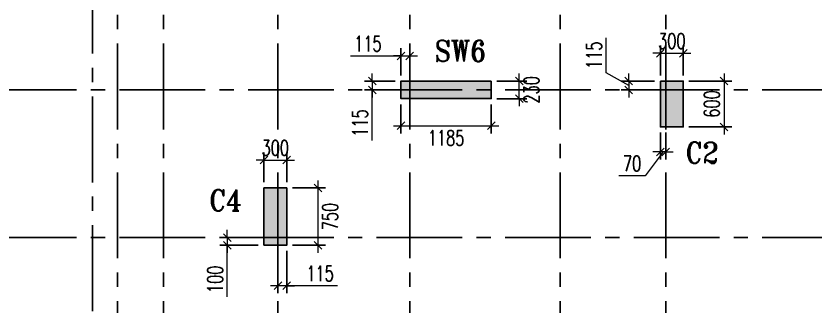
# Model space of a CAD drawing. Header units: millimetres. Extents: x 1363246 to 1691641, y -112430 to 78417.
# Drawn here: x 1382772 to 1393261, y -17873 to -14061 of the extents above; entities that cross this region are included whole.
import ezdxf

# ---------------------------------------------------------------- set-up
doc = ezdxf.new("R2010")
doc.units = ezdxf.units.MM
doc.header["$LTSCALE"] = 500
doc.header["$MEASUREMENT"] = 0
doc.header["$PDMODE"] = 34
for name, pattern in [('CONTINOUS', [0]), ('DASHDOT', [1, 0.5, -0.25, 0, -0.25]), ('Site$0$CENTER2', [1.125, 0.75, -0.125, 0.125, -0.125])]:
    doc.linetypes.add(name, pattern=pattern)
doc.layers.get('Defpoints').update_dxf_attribs({"lineweight": 0})
for name, color, linetype, lineweight in [('COL. NO.', 1, 'DASHDOT', 15), ('CUT OUT', 1, 'Continuous', 13), ('dim-M', 1, 'Continuous', 15), ('TOWER COL HATCH', 253, 'Continuous', 20)]:
    doc.layers.add(name, color=color, linetype=linetype, lineweight=lineweight)
for name, color, linetype in [('GLASS', 5, 'Continuous'), ('GRID', 7, 'Continuous'), ('TOWER AREA COLUMN.', 6, 'Continuous')]:
    doc.layers.add(name, color=color, linetype=linetype)
doc.styles.add('2MM', font='romans.shx', dxfattribs={"width": 0.7})
doc.styles.add('ROMANT', font='romant__.ttf', dxfattribs={"width": 0.9, "height": 600})
doc.dimstyles.new('RAJESH', dxfattribs={"dimtxt": 200, "dimasz": 180, "dimexe": 100, "dimexo": 250, "dimgap": 50, "dimtad": 2, "dimdec": 0, "dimzin": 1, "dimdsep": 46, "dimtxsty": '2MM', "dimblk": 'OBLIQUE', "dimcen": 0, "dimdle": 100, "dimclrd": 1, "dimclre": 1, "dimclrt": 3, "dimadec": 0, "dimazin": 0, "dimtfac": 1, "dimtdec": 0, "dimtix": 1, "dimtmove": 2, "dimatfit": 3, "dimfxl": 0, "dimtolj": 1, "dimlwd": -1, "dimarcsym": 0})

# ---------------------------------------------------------------- blocks, each defined once
blk = doc.blocks.new('EEE')
at = {"layer": 'GRID', "color": 16, "linetype": 'Site$0$CENTER2', "ltscale": 3}
for points in [[(1383253.9, 258923.2), (1383775.6, 258229.8), (1383775.6, 223711.9)], [(1384105.6, 258923.2), (1384105.6, 223711.9)], [(1384710.6, 258923.2), (1384710.6, 223711.9)], [(1386210.6, 258923.2), (1386210.6, 223711.9)], [(1387940.6, 258923.2), (1387940.6, 223711.9)], [(1389915.6, 258923.2), (1389915.6, 223711.9)], [(1391300.6, 258923.2), (1391300.6, 223711.9)], [(1363880.9, 243128.8), (1442964.5, 243128.8)], [(1363880.9, 241193.8), (1442964.5, 241193.8)]]:
    blk.add_lwpolyline(points, dxfattribs=at)
blk = doc.blocks.new('3tgra')
at = {"layer": 'TOWER COL HATCH'}
h = blk.add_hatch(color=253, dxfattribs=at)
h.dxf.hatch_style = 1
h.paths.add_polyline_path([(1389010, 82702), (1389010, 82472), (1387826, 82472), (1387826, 82702)])
h = blk.add_hatch(color=253, dxfattribs=at)
h.dxf.hatch_style = 1
h.paths.add_polyline_path([(1391231, 82702), (1391531, 82702), (1391531, 82102), (1391231, 82102)])
h = blk.add_hatch(color=253, dxfattribs=at)
h.dxf.hatch_style = 1
h.paths.add_polyline_path([(1386026, 80552), (1386326, 80552), (1386326, 81302), (1386026, 81302)])
at = {"layer": 'TOWER AREA COLUMN.', "color": 4}
for points in [[(1389010, 82702), (1389010, 82472), (1387826, 82472), (1387826, 82702)], [(1391231, 82702), (1391531, 82702), (1391531, 82102), (1391231, 82102)], [(1386026, 80552), (1386326, 80552), (1386326, 81302), (1386026, 81302)]]:
    blk.add_lwpolyline(points, close=True, dxfattribs=at)
blk = doc.blocks.new('_Oblique')
at = {"color": 0, "linetype": 'ByBlock', "lineweight": -2}
blk.add_line((-0.5, -0.5), (0.5, 0.5), dxfattribs=at)
blk = doc.blocks.new('*D515')
at = {"layer": 'Defpoints', "color": 0, "ltscale": 100, "transparency": 16777216}
for p in [(1391531, -14549), (1391231, -14914), (1391531, -14914)]:
    blk.add_point(p, dxfattribs=at)
at = {"layer": 'dim-M', "color": 1, "lineweight": -2, "ltscale": 100, "transparency": 16777216}
for p, q in [((1391231, -14839), (1391231, -14449)), ((1391531, -14839), (1391531, -14449))]:
    blk.add_line(p, q, dxfattribs=at)
at = {"layer": 'dim-M', "color": 1, "ltscale": 100, "transparency": 16777216}
for p, q in [((1391231, -14549), (1391131, -14549)), ((1391231, -14549), (1391531, -14549)), ((1391531, -14549), (1391631, -14549))]:
    blk.add_line(p, q, dxfattribs=at)
at = {"layer": 'dim-M', "color": 1, "ltscale": 100, "transparency": 16777216, "xscale": 100, "yscale": 100, "zscale": 100}
blk.add_blockref('_Oblique', (1391231, -14549), dxfattribs=at)
at = {"layer": 'dim-M', "color": 1, "ltscale": 100, "transparency": 16777216, "xscale": 100, "yscale": 100, "zscale": 100, "rotation": 180}
blk.add_blockref('_Oblique', (1391531, -14549), dxfattribs=at)
at = {"layer": 'dim-M', "color": 3, "ltscale": 100, "transparency": 16777216, "insert": (1391381, -14389), "char_height": 200, "attachment_point": 5, "style": '2MM'}
blk.add_mtext('\\A1;300', dxfattribs=at)
blk = doc.blocks.new('*D516')
at = {"layer": 'Defpoints', "color": 0, "ltscale": 100, "transparency": 16777216}
for p in [(1391531, -14914), (1391531, -15514), (1392067, -15514)]:
    blk.add_point(p, dxfattribs=at)
at = {"layer": 'dim-M', "color": 1, "ltscale": 100, "transparency": 16777216}
blk.add_line((1392067, -14814), (1392067, -15614), dxfattribs=at)
at = {"layer": 'dim-M', "color": 1, "lineweight": -2, "ltscale": 100, "transparency": 16777216}
for p, q in [((1391606, -14914), (1392167, -14914)), ((1391606, -15514), (1392167, -15514))]:
    blk.add_line(p, q, dxfattribs=at)
at = {"layer": 'dim-M', "color": 1, "ltscale": 100, "transparency": 16777216, "xscale": 100, "yscale": 100, "zscale": 100}
for p, rotation in [((1392067, -14914), 90), ((1392067, -15514), 270)]:
    blk.add_blockref('_Oblique', p, dxfattribs=dict(at, rotation=rotation))
at = {"layer": 'dim-M', "color": 3, "ltscale": 100, "transparency": 16777216, "insert": (1391907, -15214), "char_height": 200, "attachment_point": 5, "rotation": 90, "style": '2MM'}
blk.add_mtext('\\A1;600', dxfattribs=at)
blk = doc.blocks.new('*D517')
at = {"layer": 'Defpoints', "color": 0, "ltscale": 100, "transparency": 16777216}
for p in [(1391231, -14914), (1390815, -15029), (1391231, -15029)]:
    blk.add_point(p, dxfattribs=at)
at = {"layer": 'dim-M', "color": 1, "ltscale": 100, "transparency": 16777216}
for p, q in [((1390521, -14806), (1390521, -14346)), ((1390815, -14971), (1390521, -14806)), ((1390815, -14914), (1390815, -14814)), ((1390815, -14914), (1390815, -15029)), ((1390815, -14914), (1390815, -15029)), ((1390815, -15029), (1390815, -15129))]:
    blk.add_line(p, q, dxfattribs=at)
at = {"layer": 'dim-M', "color": 1, "lineweight": -2, "ltscale": 100, "transparency": 16777216}
for p, q in [((1391156, -14914), (1390715, -14914)), ((1391156, -15029), (1390715, -15029))]:
    blk.add_line(p, q, dxfattribs=at)
at = {"layer": 'dim-M', "color": 1, "ltscale": 100, "transparency": 16777216, "xscale": 100, "yscale": 100, "zscale": 100}
for p, rotation in [((1390815, -14914), 270), ((1390815, -15029), 90)]:
    blk.add_blockref('_Oblique', p, dxfattribs=dict(at, rotation=rotation))
at = {"layer": 'dim-M', "color": 3, "ltscale": 100, "transparency": 16777216, "insert": (1390361, -14576), "char_height": 200, "attachment_point": 5, "rotation": 90, "style": '2MM'}
blk.add_mtext('\\A1;115', dxfattribs=at)
blk = doc.blocks.new('*D518')
at = {"layer": 'Defpoints', "color": 0, "ltscale": 100, "transparency": 16777216}
for p in [(1391231, -15514), (1391301, -15514), (1391231, -15841)]:
    blk.add_point(p, dxfattribs=at)
at = {"layer": 'dim-M', "color": 1, "lineweight": -2, "ltscale": 100, "transparency": 16777216}
for p, q in [((1391231, -15589), (1391231, -15941)), ((1391301, -15589), (1391301, -15941))]:
    blk.add_line(p, q, dxfattribs=at)
at = {"layer": 'dim-M', "color": 1, "ltscale": 100, "transparency": 16777216}
for p, q in [((1391266, -15841), (1391032, -16153)), ((1391231, -15841), (1391131, -15841)), ((1391301, -15841), (1391231, -15841)), ((1391301, -15841), (1391231, -15841)), ((1391301, -15841), (1391401, -15841)), ((1391032, -16153), (1390685, -16153))]:
    blk.add_line(p, q, dxfattribs=at)
at = {"layer": 'dim-M', "color": 1, "ltscale": 100, "transparency": 16777216, "xscale": 100, "yscale": 100, "zscale": 100}
blk.add_blockref('_Oblique', (1391231, -15841), dxfattribs=at)
at = {"layer": 'dim-M', "color": 1, "ltscale": 100, "transparency": 16777216, "xscale": 100, "yscale": 100, "zscale": 100, "rotation": 180}
blk.add_blockref('_Oblique', (1391301, -15841), dxfattribs=at)
at = {"layer": 'dim-M', "color": 3, "ltscale": 100, "transparency": 16777216, "insert": (1390859, -15993), "char_height": 200, "attachment_point": 5, "style": '2MM'}
blk.add_mtext('\\A1;70', dxfattribs=at)
blk = doc.blocks.new('*D523')
at = {"layer": 'Defpoints', "color": 0, "ltscale": 100, "transparency": 16777216}
for p in [(1386326, -15949), (1386026, -16314), (1386326, -16314)]:
    blk.add_point(p, dxfattribs=at)
at = {"layer": 'dim-M', "color": 1, "lineweight": -2, "ltscale": 100, "transparency": 16777216}
for p, q in [((1386026, -16239), (1386026, -15849)), ((1386326, -16239), (1386326, -15849))]:
    blk.add_line(p, q, dxfattribs=at)
at = {"layer": 'dim-M', "color": 1, "ltscale": 100, "transparency": 16777216}
for p, q in [((1386026, -15949), (1385926, -15949)), ((1386026, -15949), (1386326, -15949)), ((1386326, -15949), (1386426, -15949))]:
    blk.add_line(p, q, dxfattribs=at)
at = {"layer": 'dim-M', "color": 1, "ltscale": 100, "transparency": 16777216, "xscale": 100, "yscale": 100, "zscale": 100}
blk.add_blockref('_Oblique', (1386026, -15949), dxfattribs=at)
at = {"layer": 'dim-M', "color": 1, "ltscale": 100, "transparency": 16777216, "xscale": 100, "yscale": 100, "zscale": 100, "rotation": 180}
blk.add_blockref('_Oblique', (1386326, -15949), dxfattribs=at)
at = {"layer": 'dim-M', "color": 3, "ltscale": 100, "transparency": 16777216, "insert": (1386176, -15789), "char_height": 200, "attachment_point": 5, "style": '2MM'}
blk.add_mtext('\\A1;300', dxfattribs=at)
blk = doc.blocks.new('*D524')
at = {"layer": 'Defpoints', "color": 0, "ltscale": 100, "transparency": 16777216}
for p in [(1386326, -16314), (1386326, -17064), (1386736, -17064)]:
    blk.add_point(p, dxfattribs=at)
at = {"layer": 'dim-M', "color": 1, "ltscale": 100, "transparency": 16777216}
blk.add_line((1386736, -16214), (1386736, -17164), dxfattribs=at)
at = {"layer": 'dim-M', "color": 1, "lineweight": -2, "ltscale": 100, "transparency": 16777216}
for p, q in [((1386401, -16314), (1386836, -16314)), ((1386401, -17064), (1386836, -17064))]:
    blk.add_line(p, q, dxfattribs=at)
at = {"layer": 'dim-M', "color": 1, "ltscale": 100, "transparency": 16777216, "xscale": 100, "yscale": 100, "zscale": 100}
for p, rotation in [((1386736, -16314), 90), ((1386736, -17064), 270)]:
    blk.add_blockref('_Oblique', p, dxfattribs=dict(at, rotation=rotation))
at = {"layer": 'dim-M', "color": 3, "ltscale": 100, "transparency": 16777216, "insert": (1386896, -16689), "char_height": 200, "attachment_point": 5, "rotation": 90, "style": '2MM'}
blk.add_mtext('\\A1;750', dxfattribs=at)
blk = doc.blocks.new('*D525')
at = {"layer": 'Defpoints', "color": 0, "ltscale": 100, "transparency": 16777216}
for p in [(1386026, -16964), (1385546, -17064), (1386026, -17064)]:
    blk.add_point(p, dxfattribs=at)
at = {"layer": 'dim-M', "color": 1, "ltscale": 100, "transparency": 16777216}
for p, q in [((1385546, -16964), (1385546, -16864)), ((1385546, -16964), (1385546, -17064)), ((1385546, -16964), (1385546, -17064)), ((1385546, -17064), (1385546, -17164)), ((1385546, -17741), (1385546, -17064))]:
    blk.add_line(p, q, dxfattribs=at)
at = {"layer": 'dim-M', "color": 1, "lineweight": -2, "ltscale": 100, "transparency": 16777216}
for p, q in [((1385951, -16964), (1385446, -16964)), ((1385951, -17064), (1385446, -17064))]:
    blk.add_line(p, q, dxfattribs=at)
at = {"layer": 'dim-M', "color": 1, "ltscale": 100, "transparency": 16777216, "xscale": 100, "yscale": 100, "zscale": 100}
for p, rotation in [((1385546, -16964), 270), ((1385546, -17064), 90)]:
    blk.add_blockref('_Oblique', p, dxfattribs=dict(at, rotation=rotation))
at = {"layer": 'dim-M', "color": 3, "ltscale": 100, "transparency": 16777216, "insert": (1385386, -17511), "char_height": 200, "attachment_point": 5, "rotation": 90, "style": '2MM'}
blk.add_mtext('\\A1;100', dxfattribs=at)
blk = doc.blocks.new('*D526')
at = {"layer": 'Defpoints', "color": 0, "ltscale": 100, "transparency": 16777216}
for p in [(1386211, -17064), (1386326, -17064), (1386211, -17594)]:
    blk.add_point(p, dxfattribs=at)
at = {"layer": 'dim-M', "color": 1, "lineweight": -2, "ltscale": 100, "transparency": 16777216}
for p, q in [((1386211, -17139), (1386211, -17694)), ((1386326, -17139), (1386326, -17694))]:
    blk.add_line(p, q, dxfattribs=at)
at = {"layer": 'dim-M', "color": 1, "ltscale": 100, "transparency": 16777216}
for p, q in [((1386211, -17594), (1386111, -17594)), ((1386326, -17594), (1386211, -17594)), ((1386326, -17594), (1386211, -17594)), ((1386326, -17594), (1386426, -17594)), ((1386994, -17594), (1386326, -17594))]:
    blk.add_line(p, q, dxfattribs=at)
at = {"layer": 'dim-M', "color": 1, "ltscale": 100, "transparency": 16777216, "xscale": 100, "yscale": 100, "zscale": 100}
blk.add_blockref('_Oblique', (1386211, -17594), dxfattribs=at)
at = {"layer": 'dim-M', "color": 1, "ltscale": 100, "transparency": 16777216, "xscale": 100, "yscale": 100, "zscale": 100, "rotation": 180}
blk.add_blockref('_Oblique', (1386326, -17594), dxfattribs=at)
at = {"layer": 'dim-M', "color": 3, "ltscale": 100, "transparency": 16777216, "insert": (1386764, -17434), "char_height": 200, "attachment_point": 5, "style": '2MM'}
blk.add_mtext('\\A1;115', dxfattribs=at)
blk = doc.blocks.new('*D463')
at = {"layer": 'Defpoints', "color": 0, "ltscale": 100, "transparency": 16777216}
for p in [(1387826, -14914), (1387449, -15029), (1387826, -15029)]:
    blk.add_point(p, dxfattribs=at)
at = {"layer": 'dim-M', "color": 1, "ltscale": 100, "transparency": 16777216}
for p, q in [((1387449, -14914), (1387449, -14814)), ((1387449, -14914), (1387449, -15029)), ((1387449, -14914), (1387449, -15029)), ((1387449, -15029), (1387449, -15129)), ((1387449, -15694), (1387449, -15029))]:
    blk.add_line(p, q, dxfattribs=at)
at = {"layer": 'dim-M', "color": 1, "lineweight": -2, "ltscale": 100, "transparency": 16777216}
for p, q in [((1387751, -14914), (1387349, -14914)), ((1387751, -15029), (1387349, -15029))]:
    blk.add_line(p, q, dxfattribs=at)
at = {"layer": 'dim-M', "color": 1, "ltscale": 100, "transparency": 16777216, "xscale": 100, "yscale": 100, "zscale": 100}
for p, rotation in [((1387449, -14914), 270), ((1387449, -15029), 90)]:
    blk.add_blockref('_Oblique', p, dxfattribs=dict(at, rotation=rotation))
at = {"layer": 'dim-M', "color": 3, "ltscale": 100, "transparency": 16777216, "insert": (1387289, -15464), "char_height": 200, "attachment_point": 5, "rotation": 90, "style": '2MM'}
blk.add_mtext('\\A1;115', dxfattribs=at)
blk = doc.blocks.new('*D464')
at = {"layer": 'Defpoints', "color": 0, "ltscale": 100, "transparency": 16777216}
for p in [(1387941, -14584), (1387826, -14914), (1387941, -14914)]:
    blk.add_point(p, dxfattribs=at)
at = {"layer": 'dim-M', "color": 1, "lineweight": -2, "ltscale": 100, "transparency": 16777216}
for p, q in [((1387826, -14839), (1387826, -14484)), ((1387941, -14839), (1387941, -14484))]:
    blk.add_line(p, q, dxfattribs=at)
at = {"layer": 'dim-M', "color": 1, "ltscale": 100, "transparency": 16777216}
for p, q in [((1387162, -14584), (1387826, -14584)), ((1387826, -14584), (1387726, -14584)), ((1387826, -14584), (1387941, -14584)), ((1387826, -14584), (1387941, -14584)), ((1387941, -14584), (1388041, -14584))]:
    blk.add_line(p, q, dxfattribs=at)
at = {"layer": 'dim-M', "color": 1, "ltscale": 100, "transparency": 16777216, "xscale": 100, "yscale": 100, "zscale": 100}
blk.add_blockref('_Oblique', (1387826, -14584), dxfattribs=at)
at = {"layer": 'dim-M', "color": 1, "ltscale": 100, "transparency": 16777216, "xscale": 100, "yscale": 100, "zscale": 100, "rotation": 180}
blk.add_blockref('_Oblique', (1387941, -14584), dxfattribs=at)
at = {"layer": 'dim-M', "color": 3, "ltscale": 100, "transparency": 16777216, "insert": (1387392, -14424), "char_height": 200, "attachment_point": 5, "style": '2MM'}
blk.add_mtext('\\A1;115', dxfattribs=at)
blk = doc.blocks.new('*D465')
at = {"layer": 'Defpoints', "color": 0, "ltscale": 100, "transparency": 16777216}
for p in [(1389010, -14914), (1389378, -14914), (1389010, -15144)]:
    blk.add_point(p, dxfattribs=at)
at = {"layer": 'dim-M', "color": 1, "ltscale": 100, "transparency": 16777216}
for p, q in [((1389378, -14914), (1389378, -14814)), ((1389378, -15144), (1389378, -14914)), ((1389378, -15144), (1389378, -15244))]:
    blk.add_line(p, q, dxfattribs=at)
at = {"layer": 'dim-M', "color": 1, "lineweight": -2, "ltscale": 100, "transparency": 16777216}
for p, q in [((1389085, -14914), (1389478, -14914)), ((1389085, -15144), (1389478, -15144))]:
    blk.add_line(p, q, dxfattribs=at)
at = {"layer": 'dim-M', "color": 1, "ltscale": 100, "transparency": 16777216, "xscale": 100, "yscale": 100, "zscale": 100}
for p, rotation in [((1389378, -14914), 270), ((1389378, -15144), 90)]:
    blk.add_blockref('_Oblique', p, dxfattribs=dict(at, rotation=rotation))
at = {"layer": 'dim-M', "color": 3, "ltscale": 100, "transparency": 16777216, "insert": (1389538, -15029), "char_height": 200, "attachment_point": 5, "rotation": 90, "style": '2MM'}
blk.add_mtext('\\A1;230', dxfattribs=at)
blk = doc.blocks.new('*D466')
at = {"layer": 'Defpoints', "color": 0, "ltscale": 100, "transparency": 16777216}
for p in [(1387826, -15144), (1389011, -15144), (1389011, -15499)]:
    blk.add_point(p, dxfattribs=at)
at = {"layer": 'dim-M', "color": 1, "lineweight": -2, "ltscale": 100, "transparency": 16777216}
for p, q in [((1387826, -15219), (1387826, -15599)), ((1389011, -15219), (1389011, -15599))]:
    blk.add_line(p, q, dxfattribs=at)
at = {"layer": 'dim-M', "color": 1, "ltscale": 100, "transparency": 16777216}
blk.add_line((1387726, -15499), (1389111, -15499), dxfattribs=at)
at = {"layer": 'dim-M', "color": 1, "ltscale": 100, "transparency": 16777216, "xscale": 100, "yscale": 100, "zscale": 100, "rotation": 180}
blk.add_blockref('_Oblique', (1387826, -15499), dxfattribs=at)
at = {"layer": 'dim-M', "color": 1, "ltscale": 100, "transparency": 16777216, "xscale": 100, "yscale": 100, "zscale": 100}
blk.add_blockref('_Oblique', (1389011, -15499), dxfattribs=at)
at = {"layer": 'dim-M', "color": 3, "ltscale": 100, "transparency": 16777216, "insert": (1388418, -15659), "char_height": 200, "attachment_point": 5, "style": '2MM'}
blk.add_mtext('\\A1;1185', dxfattribs=at)

msp = doc.modelspace()

# ---------------------------------------------------------------- block references
at = {"layer": 'CUT OUT', "color": 4}
msp.add_blockref('3tgra', (0, -97615.5), dxfattribs=at)
at = {"layer": 'GLASS', "color": 4}
msp.add_blockref('EEE', (0, -258157.5), dxfattribs=at)

# ---------------------------------------------------------------- texts
at = {"layer": 'COL. NO.', "color": 7, "linetype": 'CONTINOUS', "style": 'ROMANT', "width": 0.9}
msp.add_text('SW6', height=275, dxfattribs=at).set_placement((1388267.3, -14655.2, 0))
at = {"layer": 'COL. NO.', "color": 4, "linetype": 'CONTINOUS', "style": 'ROMANT', "width": 0.9}
for s, p in [('C2', (1391560.1, -15990.7, 0)), ('C4', (1385306.6, -16614.2, 0))]:
    msp.add_text(s, height=275, dxfattribs=at).set_placement(p)

# ---------------------------------------------------------------- dimensions: what is measured, and where the dimension line sits
at = {"layer": 'dim-M', "ltscale": 100}
for base, p1, p2, picture, middle in [((1391530.6, -14549.4), (1391230.6, -14913.8), (1391530.6, -14913.8), '*D515', (1391380.6, -14389.4)), ((1389010.6, -15498.6), (1387825.6, -15143.8), (1389010.6, -15143.8), '*D466', (1388418.1, -15658.6)), ((1386325.6, -15949.4), (1386025.6, -16313.8), (1386325.6, -16313.8), '*D523', (1386175.6, -15789.4))]:
    dim = msp.add_linear_dim(base=base, p1=p1, p2=p2, dimstyle='RAJESH', override={"dimasz": 100, "dimexo": 75, "dimgap": 60, "dimtmove": 1}, dxfattribs=at)
    dim.commit()
    dim.dimension.update_dxf_attribs({"geometry": picture, "text_midpoint": middle})
for base, p1, p2, picture, middle in [((1387940.6, -14584.2), (1387825.6, -14913.8), (1387940.6, -14913.8), '*D464', (1387392.5, -14589.8)), ((1391230.6, -15840.9), (1391300.6, -15513.8), (1391230.6, -15513.8), '*D518', (1390971.9, -16153.3)), ((1386210.6, -17593.8), (1386325.6, -17063.8), (1386210.6, -17063.8), '*D526', (1386764, -17671.8))]:
    dim = msp.add_linear_dim(base=base, p1=p1, p2=p2, dimstyle='RAJESH', override={"dimasz": 100, "dimexo": 75, "dimgap": 60, "dimtmove": 1}, dxfattribs=at)
    dim.commit()
    dim.dimension.update_dxf_attribs({"geometry": picture, "text_midpoint": middle, "dimtype": 160})
for base, p1, p2, picture, middle in [((1390815.1, -15028.8), (1391230.6, -14913.8), (1391230.6, -15028.8), '*D517', (1390521, -14745.9)), ((1387448.6, -15028.8), (1387825.6, -14913.8), (1387825.6, -15028.8), '*D463', (1387491.6, -15464.1)), ((1392067.2, -15513.8), (1391530.6, -14913.8), (1391530.6, -15513.8), '*D516', (1392067.2, -15213.8)), ((1385545.7, -17063.8), (1386025.6, -16963.8), (1386025.6, -17063.8), '*D525', (1385385.7, -17510.7))]:
    dim = msp.add_linear_dim(base=base, p1=p1, p2=p2, angle=90, dimstyle='RAJESH', override={"dimasz": 100, "dimexo": 75, "dimgap": 60, "dimtmove": 1}, dxfattribs=at)
    dim.commit()
    dim.dimension.update_dxf_attribs({"geometry": picture, "text_midpoint": middle, "dimtype": 160})
for base, p1, p2, picture, middle in [((1389378, -14913.8), (1389009.9, -15143.8), (1389009.9, -14913.8), '*D465', (1389538, -15028.8)), ((1386736.4, -17063.8), (1386325.6, -16313.8), (1386325.6, -17063.8), '*D524', (1386896.4, -16688.8))]:
    dim = msp.add_linear_dim(base=base, p1=p1, p2=p2, angle=90, dimstyle='RAJESH', override={"dimasz": 100, "dimexo": 75, "dimgap": 60, "dimtmove": 1}, dxfattribs=at)
    dim.commit()
    dim.dimension.update_dxf_attribs({"geometry": picture, "text_midpoint": middle})

doc.saveas('drawing.dxf')
